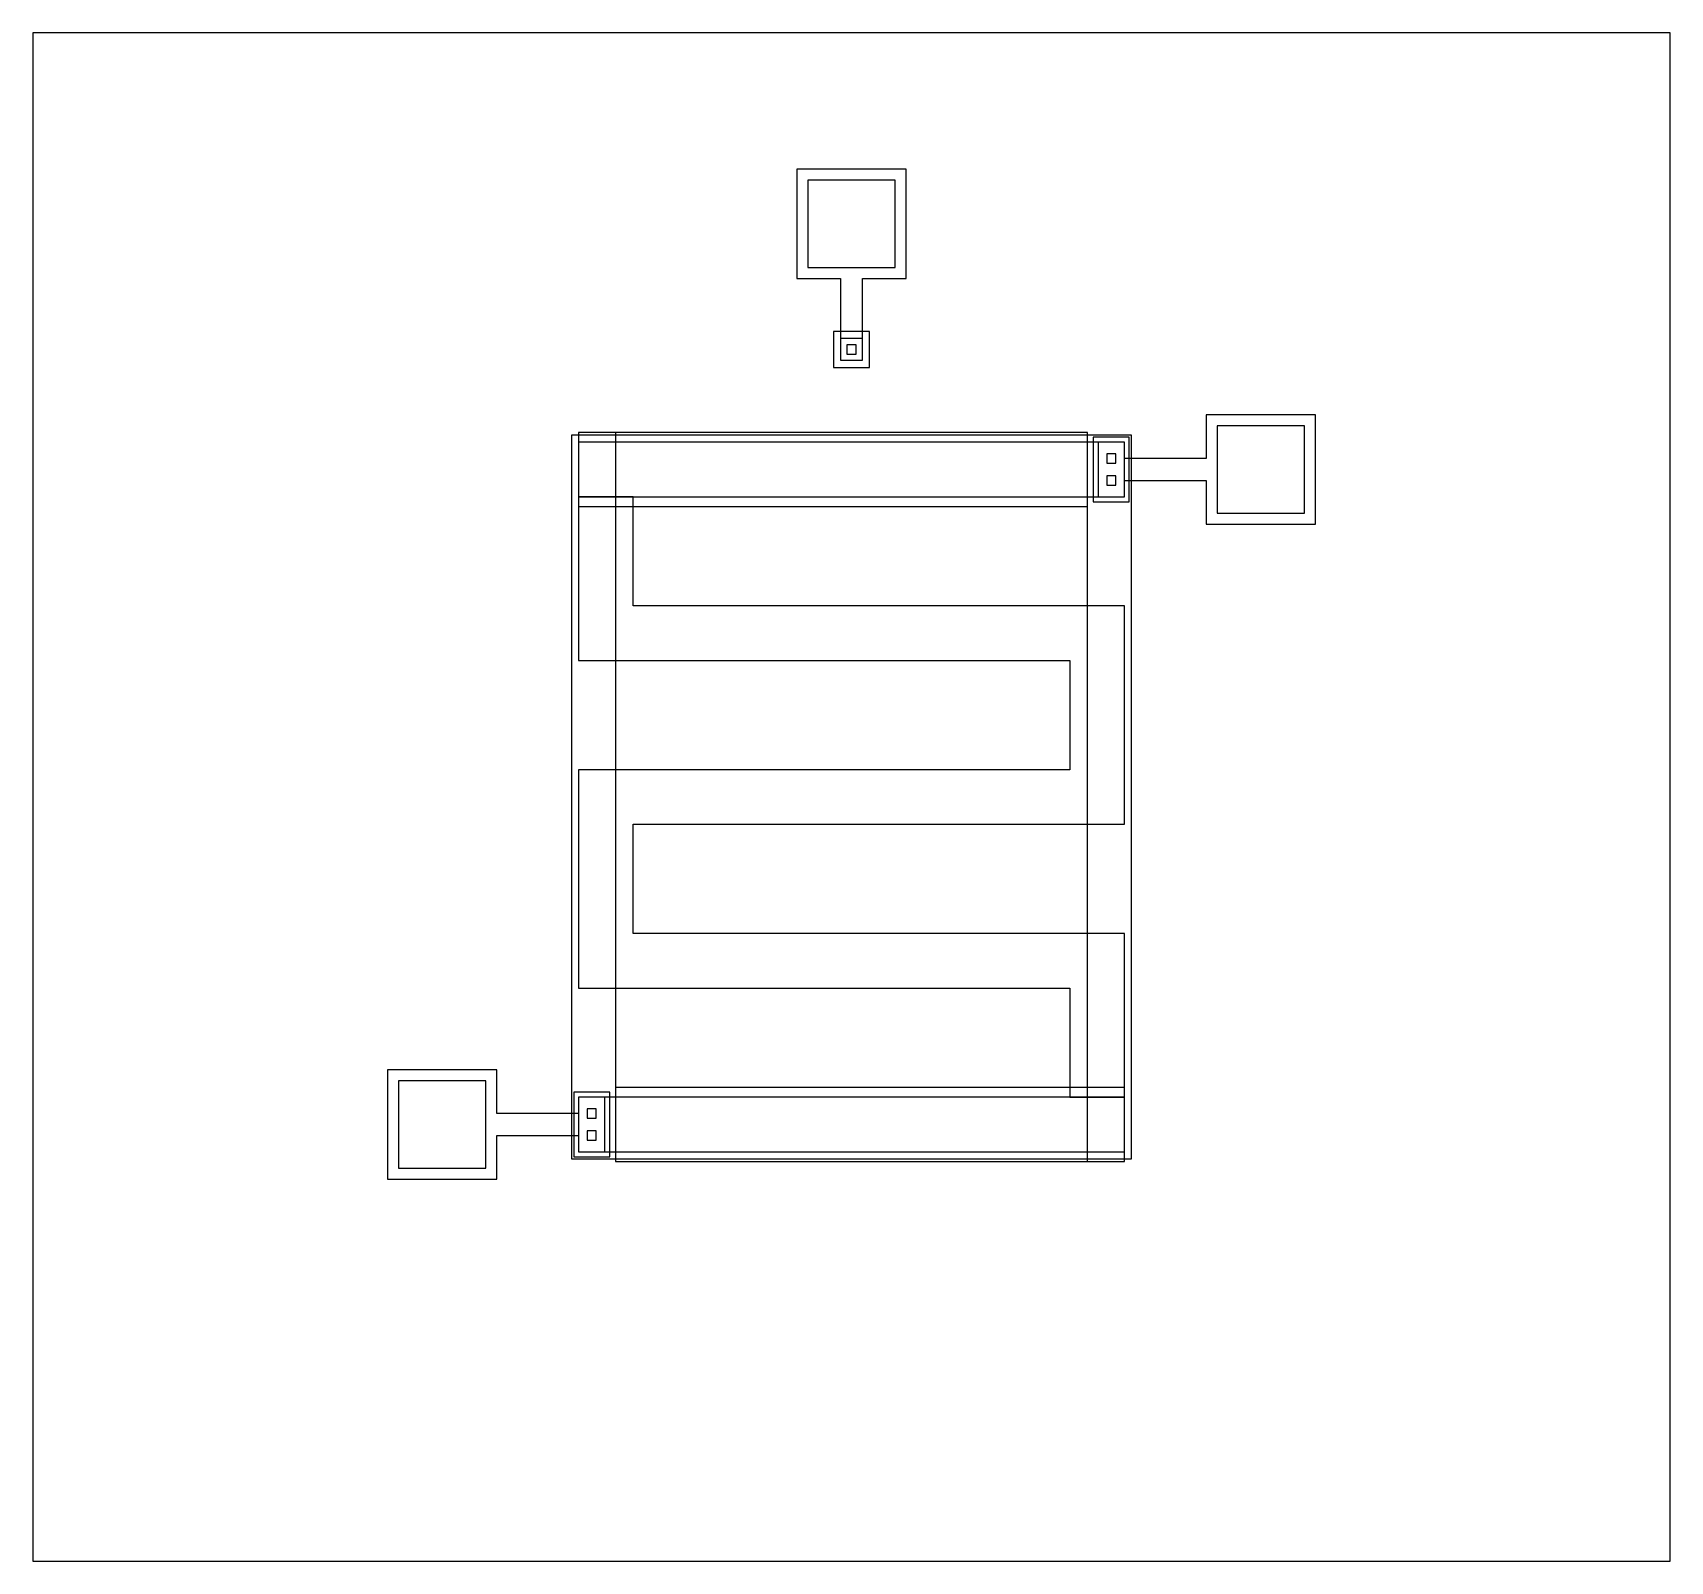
# Model space of a CAD drawing. Header units: millimetres. Extents: x 0 to 0.03, y 0 to 0.028.
import ezdxf

# ---------------------------------------------------------------- set-up
doc = ezdxf.new("R2010")
doc.units = ezdxf.units.MM
for name, color, linetype in [('Aluminum', 7, 'CONTINUOUS'), ('Npc_Mask', 7, 'CONTINUOUS'), ('P_Plus_Diffusion', 7, 'CONTINUOUS'), ('P_Plus_Implant_Mask', 7, 'CONTINUOUS'), ('Pad_Mask', 7, 'CONTINUOUS'), ('Polysilicon', 7, 'CONTINUOUS'), ('Resistor_Poly_Mask', 7, 'CONTINUOUS'), ('Silicon_Dioxide', 7, 'CONTINUOUS'), ('Tap_Mask', 7, 'CONTINUOUS'), ('Titanium_Nitride', 7, 'CONTINUOUS'), ('Tungsten', 7, 'CONTINUOUS')]:
    doc.layers.add(name, color=color, linetype=linetype)

msp = doc.modelspace()

# ---------------------------------------------------------------- linework, layer by layer
at = {"layer": 'Aluminum', "color": 9}
for points in [[(0.0152, 0.0222), (0.0152, 0.0235), (0.016, 0.0235), (0.016, 0.0255), (0.014, 0.0255), (0.014, 0.0235), (0.0148, 0.0235), (0.0148, 0.0224), (0.0148, 0.022), (0.0152, 0.022)], [(0.0235, 0.021), (0.0215, 0.021), (0.0215, 0.0202), (0.02, 0.0202), (0.02, 0.0205), (0.01952, 0.0205), (0.01952, 0.0195), (0.02, 0.0195), (0.02, 0.0198), (0.0215, 0.0198), (0.0215, 0.019), (0.0235, 0.019)], [(0.0085, 0.0078), (0.01, 0.0078), (0.01, 0.0075), (0.01048, 0.0075), (0.01048, 0.0085), (0.01, 0.0085), (0.01, 0.0082), (0.0085, 0.0082), (0.0085, 0.009), (0.0065, 0.009), (0.0065, 0.007), (0.0085, 0.007)]]:
    msp.add_lwpolyline(points, close=True, dxfattribs=at)
at = {"layer": 'Npc_Mask', "color": 131, "true_color": 0x40ffff}
for points in [[(0.01943, 0.01941), (0.02009, 0.01941), (0.02009, 0.02059), (0.01943, 0.02059)], [(0.00991, 0.00741), (0.01057, 0.00741), (0.01057, 0.00859), (0.00991, 0.00859)]]:
    msp.add_lwpolyline(points, close=True, dxfattribs=at)
at = {"layer": 'P_Plus_Diffusion', "color": 91, "true_color": 0x80ff80}
msp.add_lwpolyline([(0.0152, 0.0224), (0.0148, 0.0224), (0.0148, 0.022), (0.0152, 0.022)], close=True, dxfattribs=at)
at = {"layer": 'P_Plus_Implant_Mask', "color": 211, "true_color": 0xff80ff}
for points in [[(0.01467, 0.02187), (0.01533, 0.02187), (0.01533, 0.02253), (0.01467, 0.02253)], [(0.00987, 0.00737), (0.02013, 0.00737), (0.02013, 0.02063), (0.00987, 0.02063)]]:
    msp.add_lwpolyline(points, close=True, dxfattribs=at)
at = {"layer": 'Pad_Mask', "color": 53, "true_color": 0xe0c068}
for points in [[(0.0142, 0.0237), (0.0158, 0.0237), (0.0158, 0.0253), (0.0142, 0.0253)], [(0.0217, 0.0192), (0.0233, 0.0192), (0.0233, 0.0208), (0.0217, 0.0208)], [(0.0067, 0.0072), (0.0083, 0.0072), (0.0083, 0.0088), (0.0067, 0.0088)]]:
    msp.add_lwpolyline(points, close=True, dxfattribs=at)
at = {"layer": 'Polysilicon', "color": 11, "true_color": 0xff6060}
for points in [[(0.02, 0.0205), (0.01, 0.0205), (0.01, 0.0195), (0.02, 0.0195)], [(0.011, 0.0195), (0.01, 0.0195), (0.01, 0.0175), (0.01, 0.0165), (0.019, 0.0165), (0.019, 0.0145), (0.01, 0.0145), (0.01, 0.0135), (0.01, 0.0115), (0.01, 0.0105), (0.019, 0.0105), (0.019, 0.0085), (0.02, 0.0085), (0.02, 0.0105), (0.02, 0.0115), (0.011, 0.0115), (0.011, 0.0135), (0.02, 0.0135), (0.02, 0.0145), (0.02, 0.0165), (0.02, 0.0175), (0.011, 0.0175)], [(0.02, 0.0085), (0.01, 0.0085), (0.01, 0.0075), (0.02, 0.0075)]]:
    msp.add_lwpolyline(points, close=True, dxfattribs=at)
at = {"layer": 'Resistor_Poly_Mask', "color": 20, "true_color": 0xff4040}
for points in [[(0.01, 0.01932), (0.019325, 0.01932), (0.019325, 0.02068), (0.01, 0.02068)], [(0.010675, 0.00732), (0.019325, 0.00732), (0.019325, 0.02068), (0.010675, 0.02068)], [(0.010675, 0.00732), (0.02, 0.00732), (0.02, 0.00868), (0.010675, 0.00868)]]:
    msp.add_lwpolyline(points, close=True, dxfattribs=at)
at = {"layer": 'Silicon_Dioxide', "color": 255, "true_color": 0xe0e8ff}
msp.add_lwpolyline([(0, 0), (0.03, 0), (0.03, 0.028), (0, 0.028)], close=True, dxfattribs=at)
at = {"layer": 'Tap_Mask', "color": 91, "true_color": 0x80ff80}
msp.add_lwpolyline([(0.0148, 0.022), (0.0152, 0.022), (0.0152, 0.0224), (0.0148, 0.0224)], close=True, dxfattribs=at)
at = {"layer": 'Titanium_Nitride', "color": 250, "true_color": 0x404040}
for points in [[(0.0152, 0.0224), (0.0148, 0.0224), (0.0148, 0.022), (0.0152, 0.022)], [(0.02, 0.0205), (0.01952, 0.0205), (0.01952, 0.0195), (0.02, 0.0195)], [(0.01048, 0.0085), (0.01, 0.0085), (0.01, 0.0075), (0.01048, 0.0075)]]:
    msp.add_lwpolyline(points, close=True, dxfattribs=at)
at = {"layer": 'Tungsten', "color": 171, "true_color": 0x8080ff}
for points in [[(0.015085, 0.022285), (0.014915, 0.022285), (0.014915, 0.022115), (0.015085, 0.022115)], [(0.019845, 0.020285), (0.019675, 0.020285), (0.019675, 0.020115), (0.019845, 0.020115)], [(0.019845, 0.019885), (0.019675, 0.019885), (0.019675, 0.019715), (0.019845, 0.019715)], [(0.010325, 0.008285), (0.010155, 0.008285), (0.010155, 0.008115), (0.010325, 0.008115)], [(0.010325, 0.007885), (0.010155, 0.007885), (0.010155, 0.007715), (0.010325, 0.007715)]]:
    msp.add_lwpolyline(points, close=True, dxfattribs=at)

doc.saveas('drawing.dxf')
